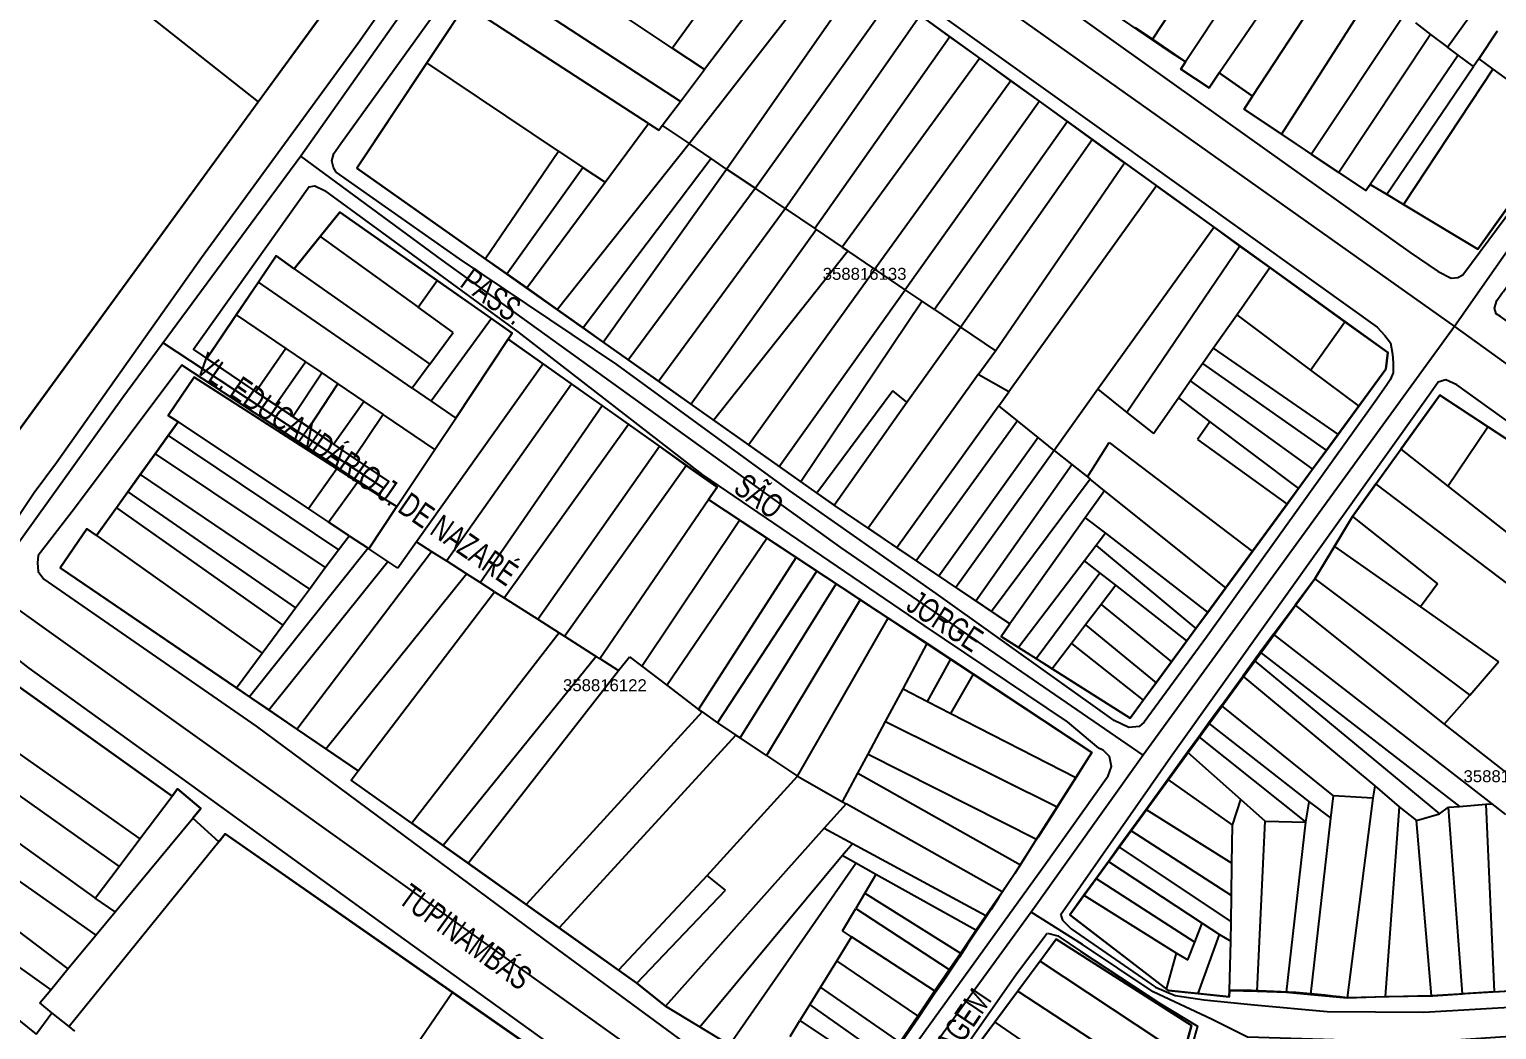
# Model space of a CAD drawing. Extents: x 201512 to 203323, y 4836571 to 4838029.
# Drawn here: x 202364.9 to 202609.8, y 4837083.2 to 4837250.2 of the extents above; entities that cross this region are included whole.
import ezdxf

# ---------------------------------------------------------------- set-up
doc = ezdxf.new("R2010")
doc.units = 0
doc.header["$LTSCALE"] = 1.5
doc.header["$MEASUREMENT"] = 0
for name, color, linetype in [('CD-MALHA-LOTES', 40, 'CONTINUOUS'), ('CD_TXT_QUADRA', 7, 'CONTINUOUS'), ('RU-QUADRAS', 6, 'CONTINUOUS'), ('SV-EIXO-RUA-N-PAV', 6, 'CONTINUOUS'), ('SV-EIXO-RUA-PAV', 20, 'CONTINUOUS'), ('SV-RUA-NAO-PAV-S-GUIA-C-GUIA', 7, 'CONTINUOUS'), ('SV-RUA-PAVIM-S-GUIA-C-GUIA', 7, 'CONTINUOUS'), ('SV-TXT-RUA-N-PAV-S-GUIA-C-GUIA', 7, 'CONTINUOUS'), ('SV-TXT-RUA-PAV-S-GUIA-C-GUIA', 7, 'CONTINUOUS')]:
    doc.layers.add(name, color=color, linetype=linetype)
doc.styles.add('3588-16-2D_TXT$0$ARIAL', font='arial.ttf')
doc.styles.add('ARIAL', font='arial.ttf')
doc.styles.add('MONOTXT', font='arial.ttf', dxfattribs={"height": 0.2})

msp = doc.modelspace()

# ---------------------------------------------------------------- linework, layer by layer
at = {"layer": 'CD-MALHA-LOTES', "linetype": 'Continuous'}
for p, q in [((202331.46, 4837294.6), (202403.08, 4837238.1)), ((202403.08, 4837238.1), (202431.97, 4837277.74)), ((202569.9, 4837275.35), (202552.31, 4837248.55)), ((202472.18, 4837247.05), (202444.97, 4837265.26)), ((202494.74, 4837266.15), (202477.57, 4837243.47)), ((202572.69, 4837267.2), (202557.82, 4837244.75)), ((202569.04, 4837239.06), (202586.28, 4837265.42)), ((202601.55, 4837247.25), (202614.86, 4837265.74)), ((202474.99, 4837231.12), (202499.54, 4837262.67)), ((202563.47, 4837242.96), (202577.78, 4837263.84)), ((202473.53, 4837238.13), (202441.06, 4837259.37)), ((202481.26, 4837226.87), (202504.01, 4837259.45)), ((202486, 4837223.67), (202508.98, 4837255.86)), ((202589.11, 4837256.63), (202573.83, 4837232.71)), ((202437.67, 4837254.27), (202431.23, 4837244.58)), ((202468.23, 4837234.5), (202437.67, 4837254.27)), ((202472.18, 4837247.05), (202476.57, 4837253.11)), ((202578.82, 4837229.37), (202594.31, 4837252.68)), ((202491.03, 4837220.27), (202513.58, 4837252.54)), ((202518.52, 4837248.97), (202513.58, 4837252.54)), ((202549.41, 4837250.53), (202552.31, 4837248.55)), ((202596.21, 4837251.27), (202598.7, 4837249.35)), ((202518.52, 4837248.97), (202495.95, 4837216.95)), ((202523.51, 4837245.37), (202518.52, 4837248.97)), ((202552.31, 4837248.55), (202557.82, 4837244.75)), ((202598.7, 4837249.35), (202583.43, 4837226.28)), ((202598.7, 4837249.35), (202601.55, 4837247.25)), ((202609.87, 4837249.87), (202606.76, 4837245.27)), ((202477.57, 4837243.47), (202472.18, 4837247.05)), ((202523.51, 4837245.37), (202500.51, 4837213.86)), ((202528.7, 4837241.63), (202523.51, 4837245.37)), ((202603.33, 4837245.87), (202588.64, 4837224.32)), ((202603.33, 4837245.87), (202601.55, 4837247.25)), ((202605.88, 4837243.98), (202603.33, 4837245.87)), ((202606.76, 4837245.27), (202605.88, 4837243.98)), ((202606.76, 4837245.27), (202609.12, 4837243.56)), ((202431.23, 4837244.58), (202419.57, 4837227.03)), ((202453.2, 4837229.88), (202431.23, 4837244.58)), ((202473.53, 4837238.13), (202477.57, 4837243.47)), ((202557.82, 4837244.75), (202557.03, 4837243.55)), ((202557.03, 4837243.55), (202561.76, 4837240.46)), ((202561.76, 4837240.46), (202563.47, 4837242.96)), ((202563.47, 4837242.96), (202569.04, 4837239.06)), ((202591.43, 4837222.68), (202605.88, 4837243.98)), ((202609.12, 4837243.56), (202594.22, 4837220.96)), ((202609.12, 4837243.56), (202621.58, 4837234.5)), ((202528.7, 4837241.63), (202506.01, 4837210.14)), ((202533.47, 4837238.18), (202528.7, 4837241.63)), ((202353.57, 4837170.18), (202403.08, 4837238.1)), ((202470.52, 4837234.16), (202473.53, 4837238.13)), ((202533.47, 4837238.18), (202511.05, 4837206.73)), ((202538.13, 4837234.82), (202533.47, 4837238.18)), ((202569.04, 4837239.06), (202567.61, 4837236.88)), ((202567.61, 4837236.88), (202573.83, 4837232.71)), ((202460.98, 4837224.7), (202468.23, 4837234.5)), ((202468.23, 4837234.5), (202469.94, 4837233.39)), ((202469.94, 4837233.39), (202470.52, 4837234.16)), ((202470.52, 4837234.16), (202474.99, 4837231.12)), ((202538.13, 4837234.82), (202515.96, 4837203.41)), ((202542.27, 4837231.83), (202538.13, 4837234.82)), ((202606.62, 4837213.48), (202621.58, 4837234.5)), ((202452.97, 4837203.44), (202474.99, 4837231.12)), ((202478.69, 4837228.61), (202474.99, 4837231.12)), ((202520.31, 4837200.47), (202542.27, 4837231.83)), ((202547.68, 4837227.93), (202542.27, 4837231.83)), ((202573.83, 4837232.71), (202578.82, 4837229.37)), ((202440.96, 4837211.91), (202453.2, 4837229.88)), ((202453.2, 4837229.88), (202457.27, 4837227.16)), ((202478.69, 4837228.61), (202457.29, 4837200.36)), ((202481.26, 4837226.87), (202478.69, 4837228.61)), ((202578.82, 4837229.37), (202583.43, 4837226.28)), ((202419.57, 4837227.03), (202440.96, 4837211.91)), ((202444.56, 4837209.36), (202457.27, 4837227.16)), ((202457.27, 4837227.16), (202460.98, 4837224.7)), ((202460.66, 4837197.97), (202481.26, 4837226.87)), ((202486, 4837223.67), (202481.26, 4837226.87)), ((202526.12, 4837196.54), (202547.68, 4837227.93)), ((202547.68, 4837227.93), (202553.02, 4837224.07)), ((202583.43, 4837226.28), (202587.93, 4837223.28)), ((202447.89, 4837207.02), (202460.98, 4837224.7)), ((202464.84, 4837195.03), (202486, 4837223.67)), ((202491.03, 4837220.27), (202486, 4837223.67)), ((202553.02, 4837224.07), (202528.36, 4837189.7)), ((202562.61, 4837217.15), (202553.02, 4837224.07)), ((202587.93, 4837223.28), (202588.64, 4837224.32)), ((202588.64, 4837224.32), (202591.43, 4837222.68)), ((202591.43, 4837222.68), (202594.22, 4837220.96)), ((202594.22, 4837220.96), (202606.62, 4837213.48)), ((202416.71, 4837219.68), (202413.41, 4837215.61)), ((202432.96, 4837208.28), (202416.71, 4837219.68)), ((202469.86, 4837191.47), (202491.03, 4837220.27)), ((202491.03, 4837220.27), (202495.95, 4837216.95)), ((202475.29, 4837187.63), (202496.18, 4837216.79)), ((202495.95, 4837216.95), (202496.18, 4837216.79)), ((202496.18, 4837216.79), (202500.51, 4837213.86)), ((202562.61, 4837217.15), (202543.23, 4837190.12)), ((202566.92, 4837214.01), (202562.61, 4837217.15)), ((202413.41, 4837215.61), (202409.09, 4837210.24)), ((202413.41, 4837215.61), (202429.8, 4837203.79)), ((202500.51, 4837213.86), (202501.49, 4837213.2)), ((202566.92, 4837214.01), (202548.07, 4837186.23)), ((202571.91, 4837210.44), (202566.92, 4837214.01)), ((202406.07, 4837212.37), (202403.12, 4837208)), ((202409.09, 4837210.24), (202406.07, 4837212.37)), ((202440.96, 4837211.91), (202444.56, 4837209.36)), ((202479.09, 4837184.97), (202501.49, 4837213.2)), ((202506.01, 4837210.14), (202501.49, 4837213.2)), ((202409.09, 4837210.24), (202431.72, 4837194.29)), ((202444.56, 4837209.36), (202447.89, 4837207.02)), ((202484.89, 4837180.84), (202506.01, 4837210.14)), ((202511.05, 4837206.73), (202506.01, 4837210.14)), ((202566.4, 4837202.54), (202571.91, 4837210.44)), ((202584.44, 4837201.39), (202571.91, 4837210.44)), ((202403.12, 4837208), (202399.42, 4837202.53)), ((202428.8, 4837190.3), (202403.12, 4837208)), ((202429.8, 4837203.79), (202432.96, 4837208.28)), ((202442.01, 4837201.94), (202432.96, 4837208.28)), ((202447.89, 4837207.02), (202452.97, 4837203.44)), ((202490.01, 4837177.22), (202511.05, 4837206.73)), ((202513.87, 4837204.82), (202511.05, 4837206.73)), ((202435.6, 4837199.6), (202429.8, 4837203.79)), ((202513.87, 4837204.82), (202493.64, 4837174.65)), ((202515.96, 4837203.41), (202513.87, 4837204.82)), ((202399.42, 4837202.53), (202394.5, 4837195.25)), ((202399.42, 4837202.53), (202407.7, 4837196.91)), ((202442.01, 4837201.94), (202431.97, 4837188.12)), ((202445.49, 4837199.5), (202442.01, 4837201.94)), ((202452.97, 4837203.44), (202457.29, 4837200.36)), ((202515.96, 4837203.41), (202520.31, 4837200.47)), ((202562.47, 4837196.98), (202566.4, 4837202.54)), ((202566.4, 4837202.54), (202578.7, 4837193.31)), ((202578.7, 4837193.31), (202584.44, 4837201.39)), ((202591.6, 4837196.22), (202584.44, 4837201.39)), ((202431.72, 4837194.29), (202435.6, 4837199.6)), ((202444.82, 4837198.5), (202445.49, 4837199.5)), ((202457.29, 4837200.36), (202460.66, 4837197.97)), ((202511.35, 4837187.98), (202520.31, 4837200.47)), ((202520.31, 4837200.47), (202526.12, 4837196.54)), ((202407.7, 4837196.91), (202402.71, 4837189.69)), ((202407.7, 4837196.91), (202410.95, 4837194.7)), ((202436.05, 4837185.31), (202444.82, 4837198.5)), ((202450.62, 4837194.38), (202444.82, 4837198.5)), ((202460.66, 4837197.97), (202464.84, 4837195.03)), ((202523.24, 4837192.6), (202526.12, 4837196.54)), ((202560.67, 4837194.41), (202562.47, 4837196.98)), ((202562.47, 4837196.98), (202583.3, 4837182.57)), ((202394.5, 4837195.25), (202402.71, 4837189.69)), ((202405.95, 4837187.5), (202410.95, 4837194.7)), ((202410.95, 4837194.7), (202413.69, 4837192.84)), ((202431.72, 4837194.29), (202428.8, 4837190.3)), ((202450.62, 4837194.38), (202429.48, 4837164.64)), ((202455.36, 4837191.02), (202450.62, 4837194.38)), ((202464.84, 4837195.03), (202469.86, 4837191.47)), ((202558.64, 4837191.53), (202560.67, 4837194.41)), ((202560.67, 4837194.41), (202581.34, 4837179.89)), ((202591.28, 4837193.46), (202591.6, 4837196.22)), ((202392.39, 4837192.11), (202388.08, 4837185.75)), ((202416.2, 4837176.81), (202392.39, 4837192.11)), ((202408.85, 4837185.54), (202413.69, 4837192.84)), ((202413.69, 4837192.84), (202416.35, 4837191.04)), ((202469.86, 4837191.47), (202475.29, 4837187.63)), ((202523.24, 4837192.6), (202504.89, 4837166.91)), ((202528.36, 4837189.7), (202523.24, 4837192.6)), ((202556.64, 4837188.66), (202558.64, 4837191.53)), ((202558.64, 4837191.53), (202579.03, 4837176.75)), ((202578.7, 4837193.31), (202586.74, 4837187.27)), ((202586.74, 4837187.27), (202591.28, 4837193.46)), ((202402.71, 4837189.69), (202405.95, 4837187.5)), ((202411.57, 4837183.7), (202416.35, 4837191.04)), ((202416.35, 4837191.04), (202420.73, 4837188.06)), ((202428.8, 4837190.3), (202431.97, 4837188.12)), ((202434.49, 4837161.44), (202455.36, 4837191.02)), ((202460.5, 4837187.38), (202455.36, 4837191.02)), ((202508.97, 4837189.84), (202496.29, 4837172.78)), ((202511.35, 4837187.98), (202508.97, 4837189.84)), ((202526.69, 4837187.34), (202528.36, 4837189.7)), ((202543.23, 4837190.12), (202535.93, 4837179.91)), ((202543.23, 4837190.12), (202548.07, 4837186.23)), ((202600.27, 4837189.1), (202593.78, 4837180.1)), ((202608.29, 4837183.82), (202600.27, 4837189.1)), ((202405.95, 4837187.5), (202408.85, 4837185.54)), ((202415.64, 4837180.94), (202420.73, 4837188.06)), ((202420.73, 4837188.06), (202423.91, 4837185.9)), ((202431.97, 4837188.12), (202436.05, 4837185.31)), ((202440.1, 4837157.85), (202460.5, 4837187.38)), ((202464.87, 4837184.27), (202460.5, 4837187.38)), ((202475.29, 4837187.63), (202479.09, 4837184.97)), ((202499.18, 4837170.74), (202511.35, 4837187.98)), ((202526.69, 4837187.34), (202509.68, 4837163.66)), ((202529.79, 4837184.85), (202526.69, 4837187.34)), ((202552.48, 4837182.73), (202556.64, 4837188.66)), ((202556.64, 4837188.66), (202561.92, 4837184.69)), ((202583.3, 4837182.57), (202586.74, 4837187.27)), ((202389.73, 4837184.65), (202388.07, 4837182.38)), ((202388.08, 4837185.75), (202389.73, 4837184.65)), ((202389.73, 4837184.65), (202411.5, 4837170.15)), ((202408.85, 4837185.54), (202411.57, 4837183.7)), ((202423.91, 4837185.9), (202419.06, 4837178.63)), ((202432.55, 4837180.03), (202423.91, 4837185.9)), ((202432.55, 4837180.03), (202436.05, 4837185.31)), ((202444.13, 4837155.29), (202464.87, 4837184.27)), ((202470.04, 4837180.61), (202464.87, 4837184.27)), ((202479.09, 4837184.97), (202484.89, 4837180.84)), ((202529.79, 4837184.85), (202512.91, 4837161.48)), ((202533.24, 4837182.08), (202529.79, 4837184.85)), ((202548.07, 4837186.23), (202552.48, 4837182.73)), ((202561.92, 4837184.69), (202559.81, 4837181.73)), ((202561.92, 4837184.69), (202576.7, 4837173.56)), ((202388.07, 4837182.38), (202385.89, 4837179.33)), ((202388.07, 4837182.38), (202416.49, 4837163.32)), ((202411.57, 4837183.7), (202415.64, 4837180.94)), ((202533.24, 4837182.08), (202516.69, 4837158.93)), ((202535.93, 4837179.91), (202533.24, 4837182.08)), ((202559.81, 4837181.73), (202574.78, 4837170.94)), ((202581.34, 4837179.89), (202583.3, 4837182.57)), ((202601.59, 4837173.94), (202608.29, 4837183.82)), ((202621.57, 4837175.18), (202608.29, 4837183.82)), ((202385.89, 4837179.33), (202383.41, 4837175.87)), ((202385.89, 4837179.33), (202414.28, 4837160.33)), ((202415.64, 4837180.94), (202419.06, 4837178.63)), ((202426.23, 4837170.53), (202432.55, 4837180.03)), ((202449.73, 4837151.73), (202470.04, 4837180.61)), ((202474.53, 4837177.41), (202470.04, 4837180.61)), ((202484.89, 4837180.84), (202490.01, 4837177.22)), ((202535.93, 4837179.91), (202519.51, 4837157.03)), ((202535.93, 4837179.91), (202538.88, 4837177.55)), ((202541.46, 4837175.48), (202545.11, 4837181.24)), ((202545.11, 4837181.24), (202569, 4837163.05)), ((202579.03, 4837176.75), (202581.34, 4837179.89)), ((202589.62, 4837174.32), (202593.78, 4837180.1)), ((202593.78, 4837180.1), (202601.59, 4837173.94)), ((202416.2, 4837176.81), (202411.5, 4837170.15)), ((202419.65, 4837174.59), (202416.2, 4837176.81)), ((202419.06, 4837178.63), (202424.88, 4837174.69)), ((202454.21, 4837148.88), (202474.53, 4837177.41)), ((202479.66, 4837173.78), (202474.53, 4837177.41)), ((202490.01, 4837177.22), (202493.64, 4837174.65)), ((202522.82, 4837154.8), (202538.88, 4837177.55)), ((202538.88, 4837177.55), (202541.46, 4837175.48)), ((202576.7, 4837173.56), (202579.03, 4837176.75)), ((202383.41, 4837175.87), (202381.33, 4837172.97)), ((202383.41, 4837175.87), (202411.62, 4837156.72)), ((202414.84, 4837167.93), (202419.65, 4837174.59)), ((202423.14, 4837172.44), (202419.65, 4837174.59)), ((202424.88, 4837174.69), (202423.14, 4837172.44)), ((202493.64, 4837174.65), (202496.29, 4837172.78)), ((202541.94, 4837175.09), (202525.48, 4837153)), ((202541.46, 4837175.48), (202541.94, 4837175.09)), ((202544.3, 4837173.14), (202541.94, 4837175.09)), ((202589.62, 4837174.32), (202585.68, 4837168.86)), ((202617.48, 4837153.13), (202589.62, 4837174.32)), ((202381.33, 4837172.97), (202379.43, 4837170.32)), ((202381.33, 4837172.97), (202409.33, 4837153.63)), ((202423.14, 4837172.44), (202426.23, 4837170.53)), ((202478.23, 4837171.68), (202479.66, 4837173.78)), ((202496.29, 4837172.78), (202499.18, 4837170.74)), ((202544.3, 4837173.14), (202541.11, 4837168.65)), ((202564.54, 4837156.94), (202544.3, 4837173.14)), ((202574.78, 4837170.94), (202576.7, 4837173.56)), ((202601.59, 4837173.94), (202613, 4837164.96)), ((202379.43, 4837170.32), (202376.1, 4837165.67)), ((202379.43, 4837170.32), (202407.18, 4837150.71)), ((202411.5, 4837170.15), (202414.84, 4837167.93)), ((202421.54, 4837163.47), (202426.23, 4837170.53)), ((202460.07, 4837145.14), (202478.23, 4837171.68)), ((202483.42, 4837168.25), (202478.23, 4837171.68)), ((202504.89, 4837166.91), (202499.18, 4837170.74)), ((202569, 4837163.05), (202574.78, 4837170.94)), ((202418.27, 4837165.65), (202414.84, 4837167.93)), ((202467.13, 4837143.86), (202483.42, 4837168.25)), ((202487.98, 4837165.25), (202483.42, 4837168.25)), ((202504.89, 4837166.91), (202509.68, 4837163.66)), ((202541.11, 4837168.65), (202528.53, 4837150.94)), ((202541.11, 4837168.65), (202544.46, 4837166.09)), ((202585.68, 4837168.86), (202582.72, 4837163.85)), ((202585.68, 4837168.86), (202599.91, 4837157.65)), ((202374.46, 4837166.8), (202370.01, 4837160.32)), ((202376.1, 4837165.67), (202374.46, 4837166.8)), ((202376.1, 4837165.67), (202403.72, 4837146.03)), ((202416.49, 4837163.32), (202418.27, 4837165.65)), ((202418.27, 4837165.65), (202421.41, 4837163.56)), ((202429.48, 4837164.64), (202426.4, 4837160.23)), ((202429.48, 4837164.64), (202432.03, 4837163.02)), ((202471.3, 4837140.7), (202487.98, 4837165.25)), ((202492.88, 4837162.01), (202487.98, 4837165.25)), ((202544.46, 4837166.09), (202542.91, 4837164.02)), ((202544.46, 4837166.09), (202561.54, 4837152.85)), ((202421.41, 4837163.56), (202401.64, 4837138.75)), ((202409.55, 4837133.35), (202432.03, 4837163.02)), ((202414.28, 4837160.33), (202416.49, 4837163.32)), ((202421.54, 4837163.47), (202421.41, 4837163.56)), ((202424.69, 4837161.37), (202421.54, 4837163.47)), ((202432.03, 4837163.02), (202434.49, 4837161.44)), ((202476.58, 4837136.65), (202492.88, 4837162.01)), ((202496.33, 4837159.74), (202492.88, 4837162.01)), ((202509.68, 4837163.66), (202512.91, 4837161.48)), ((202542.91, 4837164.02), (202540.97, 4837161.48)), ((202542.91, 4837164.02), (202559.58, 4837150.18)), ((202564.54, 4837156.94), (202569, 4837163.05)), ((202582.72, 4837163.85), (202579.41, 4837158.44)), ((202582.72, 4837163.85), (202597.06, 4837153.77)), ((202370.01, 4837160.32), (202399.45, 4837140.24)), ((202404.83, 4837136.57), (202424.69, 4837161.37)), ((202411.62, 4837156.72), (202414.28, 4837160.33)), ((202426.4, 4837160.23), (202424.69, 4837161.37)), ((202437.86, 4837159.28), (202434.49, 4837161.44)), ((202479.75, 4837134.43), (202496.33, 4837159.74)), ((202499.51, 4837157.65), (202496.33, 4837159.74)), ((202512.91, 4837161.48), (202516.69, 4837158.93)), ((202540.97, 4837161.48), (202529.98, 4837146.98)), ((202543.51, 4837159.49), (202540.97, 4837161.48)), ((202414.39, 4837130.06), (202437.86, 4837159.28)), ((202440.1, 4837157.85), (202437.86, 4837159.28)), ((202442.53, 4837156.29), (202440.1, 4837157.85)), ((202483.52, 4837131.9), (202499.51, 4837157.65)), ((202503.55, 4837154.98), (202499.51, 4837157.65)), ((202516.69, 4837158.93), (202519.51, 4837157.03)), ((202532.9, 4837145.16), (202543.51, 4837159.49)), ((202546.19, 4837157.4), (202543.51, 4837159.49)), ((202546.19, 4837157.4), (202543.76, 4837154.19)), ((202558.07, 4837148.13), (202546.19, 4837157.4)), ((202579.41, 4837158.44), (202576.12, 4837154.04)), ((202579.41, 4837158.44), (202605.28, 4837139.06)), ((202599.91, 4837157.65), (202597.06, 4837153.77)), ((202409.33, 4837153.63), (202411.62, 4837156.72)), ((202419.74, 4837126.41), (202442.53, 4837156.29)), ((202442.53, 4837156.29), (202444.13, 4837155.29)), ((202444.13, 4837155.29), (202449.73, 4837151.73)), ((202503.55, 4837154.98), (202487.9, 4837128.96)), ((202508.24, 4837151.89), (202503.55, 4837154.98)), ((202519.51, 4837157.03), (202522.82, 4837154.8)), ((202522.82, 4837154.8), (202525.48, 4837153)), ((202561.54, 4837152.85), (202564.54, 4837156.94)), ((202407.18, 4837150.71), (202409.33, 4837153.63)), ((202525.48, 4837153), (202528.53, 4837150.94)), ((202543.76, 4837154.19), (202541.17, 4837150.77)), ((202543.76, 4837154.19), (202555.49, 4837144.61)), ((202559.58, 4837150.18), (202561.54, 4837152.85)), ((202572.53, 4837149.21), (202576.12, 4837154.04)), ((202576.12, 4837154.04), (202600.98, 4837134.2)), ((202597.06, 4837153.77), (202610.09, 4837144.6)), ((202403.72, 4837146.03), (202407.18, 4837150.71)), ((202449.73, 4837151.73), (202453.31, 4837149.45)), ((202493.08, 4837125.52), (202508.24, 4837151.89)), ((202514.72, 4837147.64), (202508.24, 4837151.89)), ((202528.53, 4837150.94), (202527.05, 4837148.86)), ((202541.17, 4837150.77), (202538.81, 4837147.66)), ((202541.17, 4837150.77), (202552.93, 4837141.12)), ((202558.07, 4837148.13), (202559.58, 4837150.18)), ((202453.31, 4837149.45), (202428.72, 4837117.66)), ((202453.31, 4837149.45), (202454.21, 4837148.88)), ((202454.21, 4837148.88), (202459.49, 4837145.51)), ((202510.7, 4837140.1), (202514.72, 4837147.64)), ((202518.65, 4837145.03), (202514.72, 4837147.64)), ((202527.05, 4837148.86), (202529.98, 4837146.98)), ((202538.81, 4837147.66), (202535.57, 4837143.46)), ((202538.81, 4837147.66), (202550.78, 4837138.19)), ((202555.49, 4837144.61), (202558.07, 4837148.13)), ((202572.53, 4837149.21), (202570.29, 4837146.2)), ((202608.99, 4837120.92), (202572.53, 4837149.21)), ((202399.45, 4837140.24), (202403.72, 4837146.03)), ((202459.49, 4837145.51), (202433.94, 4837113.94)), ((202459.49, 4837145.51), (202460.07, 4837145.14)), ((202460.07, 4837145.14), (202463.23, 4837143.13)), ((202463.23, 4837143.13), (202465.03, 4837145.44)), ((202465.03, 4837145.44), (202467.13, 4837143.86)), ((202514.77, 4837137.99), (202518.65, 4837145.03)), ((202522.44, 4837142.56), (202518.65, 4837145.03)), ((202529.98, 4837146.98), (202532.9, 4837145.16)), ((202532.9, 4837145.16), (202535.57, 4837143.46)), ((202570.29, 4837146.2), (202569.29, 4837144.81)), ((202570.29, 4837146.2), (202603.54, 4837120.47)), ((202388.7, 4837122.2), (202357.93, 4837144.18)), ((202438.11, 4837110.98), (202463.23, 4837143.13)), ((202467.13, 4837143.86), (202471.3, 4837140.7)), ((202518.69, 4837135.98), (202522.44, 4837142.56)), ((202542.22, 4837129.49), (202522.44, 4837142.56)), ((202535.57, 4837143.46), (202548.58, 4837135.18)), ((202552.93, 4837141.12), (202555.49, 4837144.61)), ((202569.29, 4837144.81), (202567.38, 4837142.19)), ((202569.29, 4837144.81), (202600.22, 4837119.24)), ((202605.28, 4837139.06), (202610.09, 4837144.6)), ((202399.45, 4837140.24), (202401.64, 4837138.75)), ((202471.3, 4837140.7), (202476.58, 4837136.65)), ((202507.77, 4837134.62), (202510.7, 4837140.1)), ((202510.7, 4837140.1), (202514.77, 4837137.99)), ((202550.78, 4837138.19), (202552.93, 4837141.12)), ((202563.83, 4837137.3), (202567.38, 4837142.19)), ((202567.38, 4837142.19), (202589.45, 4837123.89)), ((202401.64, 4837138.75), (202404.83, 4837136.57)), ((202514.77, 4837137.99), (202518.69, 4837135.98)), ((202548.58, 4837135.18), (202550.78, 4837138.19)), ((202600.98, 4837134.2), (202605.28, 4837139.06)), ((202352.59, 4837136.7), (202383.34, 4837115.06)), ((202404.83, 4837136.57), (202409.55, 4837133.35)), ((202477.17, 4837136.27), (202447.8, 4837104.09)), ((202476.58, 4837136.65), (202477.17, 4837136.27)), ((202477.17, 4837136.27), (202479.75, 4837134.43)), ((202518.69, 4837135.98), (202539.55, 4837125.3)), ((202563.83, 4837137.3), (202561.69, 4837134.34)), ((202582.55, 4837122.21), (202563.83, 4837137.3)), ((202409.55, 4837133.35), (202414.39, 4837130.06)), ((202479.75, 4837134.43), (202482.81, 4837132.37)), ((202504.89, 4837129.21), (202507.77, 4837134.62)), ((202507.77, 4837134.62), (202536.4, 4837120.42)), ((202561.69, 4837134.34), (202560.06, 4837132.1)), ((202561.69, 4837134.34), (202578.45, 4837121.24)), ((202600.98, 4837134.2), (202614.8, 4837123.41)), ((202349.31, 4837132.1), (202379.86, 4837110.43)), ((202482.81, 4837132.37), (202453.32, 4837100.17)), ((202482.81, 4837132.37), (202483.52, 4837131.9)), ((202487.9, 4837128.96), (202483.52, 4837131.9)), ((202560.06, 4837132.1), (202558.17, 4837129.5)), ((202560.06, 4837132.1), (202577.94, 4837117.81)), ((202414.39, 4837130.06), (202419.74, 4837126.41)), ((202487.9, 4837128.96), (202493.08, 4837125.52)), ((202503.17, 4837126), (202504.89, 4837129.21)), ((202504.89, 4837129.21), (202532.99, 4837114.98)), ((202539.55, 4837125.3), (202542.22, 4837129.49)), ((202558.17, 4837129.5), (202554.87, 4837124.95)), ((202558.17, 4837129.5), (202567.06, 4837121.62)), ((202345.61, 4837126.9), (202375.9, 4837105.16)), ((202418.58, 4837124.86), (202419.74, 4837126.41)), ((202478.02, 4837108.96), (202493.08, 4837125.52)), ((202493.08, 4837125.52), (202500.61, 4837121.23)), ((202500.61, 4837121.23), (202503.17, 4837126)), ((202503.17, 4837126), (202530.27, 4837110.74)), ((202536.4, 4837120.42), (202539.55, 4837125.3)), ((202389.59, 4837123.38), (202388.7, 4837122.2)), ((202393.49, 4837120.13), (202389.59, 4837123.38)), ((202428.72, 4837117.66), (202418.58, 4837124.86)), ((202554.87, 4837124.95), (202551.25, 4837119.97)), ((202554.87, 4837124.95), (202565.65, 4837117.33)), ((202589.45, 4837123.89), (202589.1, 4837121.82)), ((202589.45, 4837123.89), (202593.49, 4837120.41)), ((202342.47, 4837122.51), (202375.97, 4837098.95)), ((202383.34, 4837115.06), (202388.7, 4837122.2)), ((202501.19, 4837120.9), (202497.52, 4837116.83)), ((202500.61, 4837121.23), (202501.19, 4837120.9)), ((202527.24, 4837106.23), (202501.19, 4837120.9)), ((202532.99, 4837114.98), (202536.4, 4837120.42)), ((202565.65, 4837117.33), (202567.06, 4837121.62)), ((202567.06, 4837121.62), (202571.14, 4837118.01)), ((202577.94, 4837117.81), (202578.45, 4837121.24)), ((202578.45, 4837121.24), (202582.11, 4837118.48)), ((202582.11, 4837118.48), (202582.55, 4837122.21)), ((202589.1, 4837121.82), (202582.55, 4837122.21)), ((202589.1, 4837121.82), (202584.82, 4837088.5)), ((202593.49, 4837120.41), (202591.17, 4837088.71)), ((202593.49, 4837120.41), (202596.4, 4837118.13)), ((202601.73, 4837120.33), (202603.54, 4837120.47)), ((202603.54, 4837120.47), (202607.94, 4837120.82)), ((202607.94, 4837120.82), (202608.99, 4837120.92)), ((202607.94, 4837120.82), (202609.36, 4837089.52)), ((202611.27, 4837119.14), (202608.99, 4837120.92)), ((202379.21, 4837102.85), (202392.15, 4837118.51)), ((202392.15, 4837118.51), (202393.49, 4837120.13)), ((202392.15, 4837118.51), (202396.54, 4837114.57)), ((202551.25, 4837119.97), (202548.73, 4837116.47)), ((202551.25, 4837119.97), (202565.56, 4837111.01)), ((202569.8, 4837089.61), (202571.14, 4837118.01)), ((202571.14, 4837118.01), (202577.94, 4837117.81)), ((202578.74, 4837089.06), (202582.11, 4837118.48)), ((202596.4, 4837118.13), (202600.22, 4837119.24)), ((202598.88, 4837088.86), (202596.4, 4837118.13)), ((202600.22, 4837119.24), (202601.73, 4837120.33)), ((202604.04, 4837089.18), (202601.73, 4837120.33)), ((202339.12, 4837117.79), (202371.29, 4837093.34)), ((202397.59, 4837115.87), (202396.54, 4837114.57)), ((202435.53, 4837089.38), (202397.59, 4837115.87)), ((202428.72, 4837117.66), (202433.94, 4837113.94)), ((202497.52, 4837116.83), (202471.06, 4837087.13)), ((202497.52, 4837116.83), (202502.28, 4837114.26)), ((202548.73, 4837116.47), (202546.73, 4837113.7)), ((202548.73, 4837116.47), (202565.49, 4837105.62)), ((202565.56, 4837111.01), (202565.65, 4837117.33)), ((202574.68, 4837089.48), (202577.94, 4837117.81)), ((202335.72, 4837113.04), (202368.46, 4837089.87)), ((202396.54, 4837114.57), (202371.55, 4837083.73)), ((202379.86, 4837110.43), (202383.34, 4837115.06)), ((202433.94, 4837113.94), (202438.11, 4837110.98)), ((202500.53, 4837112.26), (202502.28, 4837114.26)), ((202502.28, 4837114.26), (202524.54, 4837102.24)), ((202530.27, 4837110.74), (202532.99, 4837114.98)), ((202546.73, 4837113.7), (202544.97, 4837111.28)), ((202546.73, 4837113.7), (202565.43, 4837101.19)), ((202438.11, 4837110.98), (202447.8, 4837104.09)), ((202476.8, 4837083.65), (202500.53, 4837112.26)), ((202481.71, 4837080.66), (202502.79, 4837110.99)), ((202502.79, 4837110.99), (202500.53, 4837112.26)), ((202506.16, 4837109.11), (202502.79, 4837110.99)), ((202527.24, 4837106.23), (202530.27, 4837110.74)), ((202544.97, 4837111.28), (202542.91, 4837108.43)), ((202544.97, 4837111.28), (202560.61, 4837100.95)), ((202565.49, 4837105.62), (202565.56, 4837111.01)), ((202333.01, 4837109.24), (202366.01, 4837082.44)), ((202375.9, 4837105.16), (202379.86, 4837110.43)), ((202478.02, 4837108.96), (202463.19, 4837093.15)), ((202481.04, 4837106.47), (202478.02, 4837108.96)), ((202506.16, 4837109.11), (202504.31, 4837105.99)), ((202522.83, 4837099.78), (202506.16, 4837109.11)), ((202542.91, 4837108.43), (202540.89, 4837105.66)), ((202542.91, 4837108.43), (202559.37, 4837097.8)), ((202466.26, 4837090.97), (202481.04, 4837106.47)), ((202504.31, 4837105.99), (202502.79, 4837103.43)), ((202504.31, 4837105.99), (202520.26, 4837095.98)), ((202524.54, 4837102.24), (202527.24, 4837106.23)), ((202540.89, 4837105.66), (202538.54, 4837102.38)), ((202540.89, 4837105.66), (202556.31, 4837095.96)), ((202379.21, 4837102.85), (202375.9, 4837105.16)), ((202447.8, 4837104.09), (202453.32, 4837100.17)), ((202500.57, 4837099.71), (202502.79, 4837103.43)), ((202502.79, 4837103.43), (202518.38, 4837093.22)), ((202565.43, 4837101.19), (202565.49, 4837105.62)), ((202375.97, 4837098.95), (202379.21, 4837102.85)), ((202522.83, 4837099.78), (202524.54, 4837102.24)), ((202538.54, 4837102.38), (202554.69, 4837089.95)), ((202559.37, 4837097.8), (202560.61, 4837100.95)), ((202560.61, 4837100.95), (202563.49, 4837099.11)), ((202565.39, 4837097.96), (202565.43, 4837101.19)), ((202371.29, 4837093.34), (202375.97, 4837098.95)), ((202453.32, 4837100.17), (202463.19, 4837093.15)), ((202502.1, 4837098.69), (202499.63, 4837094.69)), ((202502.1, 4837098.69), (202500.57, 4837099.71)), ((202515.97, 4837089.66), (202502.1, 4837098.69)), ((202520.26, 4837095.98), (202522.83, 4837099.78)), ((202559.93, 4837089.22), (202563.49, 4837099.11)), ((202563.49, 4837099.11), (202565.39, 4837097.96)), ((202518.38, 4837093.22), (202520.26, 4837095.98)), ((202536.26, 4837098.28), (202533.56, 4837094.62)), ((202558.81, 4837083.88), (202536.26, 4837098.28)), ((202554.69, 4837089.95), (202556.31, 4837095.96)), ((202556.31, 4837095.96), (202558.2, 4837094.83)), ((202558.2, 4837094.83), (202559.37, 4837097.8)), ((202565.16, 4837089.73), (202565.39, 4837097.96)), ((202499.63, 4837094.69), (202496.91, 4837090.29)), ((202513.16, 4837085.52), (202499.63, 4837094.69)), ((202533.56, 4837094.62), (202529.84, 4837089.61)), ((202533.56, 4837094.62), (202557.43, 4837078.82)), ((202368.46, 4837089.87), (202371.29, 4837093.34)), ((202463.19, 4837093.15), (202466.26, 4837090.97)), ((202466.26, 4837090.97), (202471.06, 4837087.13)), ((202515.97, 4837089.66), (202518.38, 4837093.22)), ((202366.65, 4837087.68), (202368.46, 4837089.87)), ((202435.53, 4837089.38), (202413.11, 4837056.76)), ((202455.84, 4837075.26), (202435.53, 4837089.38)), ((202496.91, 4837090.29), (202495.13, 4837087.4)), ((202510.17, 4837081.11), (202496.91, 4837090.29)), ((202513.16, 4837085.52), (202515.97, 4837089.66)), ((202529.84, 4837089.61), (202526.02, 4837084.47)), ((202529.84, 4837089.61), (202555.76, 4837072.72)), ((202554.69, 4837089.95), (202554.98, 4837089.72)), ((202554.98, 4837089.72), (202559.93, 4837089.22)), ((202559.93, 4837089.22), (202565.14, 4837088.65)), ((202565.14, 4837088.65), (202565.16, 4837089.73)), ((202565.16, 4837089.73), (202569.8, 4837089.61)), ((202569.8, 4837089.61), (202574.68, 4837089.48)), ((202574.68, 4837089.48), (202578.74, 4837089.06)), ((202578.74, 4837089.06), (202584.82, 4837088.5)), ((202584.82, 4837088.5), (202591.17, 4837088.71)), ((202591.17, 4837088.71), (202598.88, 4837088.86)), ((202598.88, 4837088.86), (202599.1, 4837088.86)), ((202599.1, 4837088.86), (202604.04, 4837089.18)), ((202609.36, 4837089.52), (202604.04, 4837089.18)), ((202609.36, 4837089.52), (202614.65, 4837089.82)), ((202368.65, 4837086.02), (202366.65, 4837087.68)), ((202471.06, 4837087.13), (202476.8, 4837083.65)), ((202495.13, 4837087.4), (202493.49, 4837084.75)), ((202508.19, 4837078.18), (202495.13, 4837087.4)), ((202366.01, 4837082.44), (202368.65, 4837086.02)), ((202371.55, 4837083.73), (202368.65, 4837086.02)), ((202372.49, 4837082.96), (202371.55, 4837083.73)), ((202476.8, 4837083.65), (202481.71, 4837080.66)), ((202491.84, 4837082.08), (202493.49, 4837084.75)), ((202493.49, 4837084.75), (202506.65, 4837075.92)), ((202510.17, 4837081.11), (202513.16, 4837085.52)), ((202526.02, 4837084.47), (202522.89, 4837080.26)), ((202526.02, 4837084.47), (202553.81, 4837065.36)), ((202557.43, 4837078.82), (202558.81, 4837083.88))]:
    msp.add_line(p, q, dxfattribs=at)
for p in [(202403.08, 4837238.1), (202511.05, 4837206.73), (202541.11, 4837168.65)]:
    msp.add_point(p, dxfattribs=at)
at = {"layer": 'RU-QUADRAS', "color": 6, "linetype": 'Continuous'}
msp.add_lwpolyline([(202339.51, 4837377.37), (202369.71, 4837356.23), (202368.9, 4837354.86), (202405.53, 4837330.01), (202408.77, 4837326.93), (202409.82, 4837328.17), (202412.81, 4837326), (202412.29, 4837325.31), (202450.03, 4837299.2), (202437.97, 4837284.25), (202441.07, 4837281.52), (202435.51, 4837274.88), (202431.97, 4837277.74), (202353.57, 4837170.18)], dxfattribs=at)
for points in [[(202475.7, 4837304.18), (202486.6, 4837315.91), (202484.1, 4837317.87), (202503.21, 4837345.2), (202538.48, 4837318.34), (202543.21, 4837315.58), (202595.67, 4837279.75), (202633.92, 4837251.82), (202606.62, 4837213.48), (202588.64, 4837224.32), (202587.93, 4837223.28), (202567.61, 4837236.88), (202569.04, 4837239.06), (202563.47, 4837242.96), (202561.76, 4837240.46), (202557.03, 4837243.55), (202557.82, 4837244.75, -0.0177056733)], [(202370.01, 4837160.32), (202374.46, 4837166.8), (202376.1, 4837165.67), (202389.73, 4837184.65), (202388.08, 4837185.75), (202392.39, 4837192.11), (202423.14, 4837172.44), (202424.88, 4837174.69), (202394.5, 4837195.25), (202406.07, 4837212.37), (202409.09, 4837210.24), (202416.71, 4837219.68), (202445.49, 4837199.5), (202444.82, 4837198.5), (202479.66, 4837173.78), (202478.23, 4837171.68), (202542.22, 4837129.49, -0.0143177053), (202499.71, 4837065.69), (202486.5, 4837074.94), (202488.02, 4837076.83), (202471.06, 4837087.13), (202466.26, 4837090.97), (202418.58, 4837124.86), (202419.74, 4837126.41)], [(202538.54, 4837102.38), (202579.41, 4837158.44), (202585.68, 4837168.86), (202600.27, 4837189.1), (202631.11, 4837168.91), (202712.4, 4837108.57), (202712.67, 4837095.65), (202598.88, 4837088.85), (202584.82, 4837088.5, 0.0350609726), (202565.16, 4837089.73), (202565.14, 4837088.65), (202554.98, 4837089.72)]]:
    msp.add_lwpolyline(points, format="xyb", close=True, dxfattribs=at)
for points in [[(202419.57, 4837227.03), (202461.5, 4837290.13), (202591.6, 4837196.22), (202591.28, 4837193.46), (202548.58, 4837135.18), (202527.05, 4837148.86), (202528.53, 4837150.94), (202499.18, 4837170.74)], [(202315.34, 4837084.91), (202357.93, 4837144.18), (202388.7, 4837122.2), (202389.59, 4837123.38), (202393.49, 4837120.13), (202392.15, 4837118.51), (202396.54, 4837114.57), (202397.59, 4837115.87), (202489.36, 4837051.94), (202459.09, 4836999.44), (202444.45, 4837002.27), (202444.99, 4837003.58), (202433.24, 4837007.51), (202427.52, 4837011.08), (202428.4, 4837012.7), (202383.53, 4837039.93), (202379.13, 4837043.96), (202377.6, 4837042.03), (202354.28, 4837059.38), (202343.8, 4837065.55)]]:
    msp.add_lwpolyline(points, close=True, dxfattribs=at)
msp.add_lwpolyline([(202619, 4836976.25), (202576.95, 4836977.06), (202566.17, 4836979.75), (202566.17, 4836981.36), (202517.65, 4836990.79), (202518.74, 4836997.52), (202479.36, 4837010.86), (202481.73, 4837020.48), (202487.49, 4837031.4, -0.0332721789), (202504.22, 4837054.05), (202506.88, 4837052.58), (202522.89, 4837080.26), (202536.26, 4837098.28), (202558.81, 4837083.88), (202556.63, 4837075.81), (202576.66, 4837073.22), (202605.29, 4837073.47), (202605.33, 4837075.09), (202613.92, 4837075.32)], format="xyb", dxfattribs=at)
at = {"layer": 'SV-EIXO-RUA-N-PAV'}
for points in [[(202550.773542, 4837129.006133), (202500.330121, 4837163.708345), (202433.787735, 4837211.647483), (202410.222023, 4837229.037315)], [(202727.400483, 4837090.058501), (202674.057838, 4837087.020836), (202632.774172, 4837083.430952), (202597.174489, 4837081.037696), (202568.15626, 4837081.935167), (202562.17312, 4837084.926737), (202552.450518, 4837089.488881), (202540.633816, 4837097.416542), (202532.079333, 4837102.788829)]]:
    msp.add_lwpolyline(points, dxfattribs=at)
at = {"layer": 'SV-EIXO-RUA-PAV'}
for points in [[(202552.894905, 4837430.30586), (202543.089724, 4837412.943668), (202501.929881, 4837356.105157), (202499.078813, 4837351.954246), (202461.303966, 4837300.842525), (202437.007528, 4837267.099472), (202410.222023, 4837229.037315), (202380.482275, 4837188.751179), (202357.736595, 4837157.097363), (202318.4, 4837100.097004)], [(202318.4, 4837404.569877), (202339.091185, 4837389.370334), (202461.303966, 4837300.842525), (202602.742141, 4837200.605905), (202702.410644, 4837128.708811), (202725.244914, 4837113.897393)], [(202689.957046, 4837327.324036), (202638.802837, 4837252.663741), (202628.488097, 4837237.392035), (202602.742141, 4837200.605905), (202550.773542, 4837129.006133), (202532.079333, 4837102.788829), (202498.44507, 4837056.503147), (202485.176508, 4837036.137446)], [(202387.207907, 4837197.861872), (202424.046872, 4837173.618836)], [(202318.4, 4837186.207415), (202357.736595, 4837157.097363), (202498.44507, 4837056.503147)]]:
    msp.add_lwpolyline(points, dxfattribs=at)
at = {"layer": 'SV-RUA-NAO-PAV-S-GUIA-C-GUIA'}
for points in [[(202545.906699, 4837134.809062), (202516.249674, 4837155.98787), (202491.813164, 4837173.146675), (202462.906318, 4837194.23002), (202436.667886, 4837211.878049), (202416.094852, 4837226.359195)], [(202411.611294, 4837223.880647), (202412.509671, 4837224.08623), (202414.163395, 4837223.29596), (202446.383146, 4837199.681661), (202477.255044, 4837175.809009), (202514.181218, 4837150.672741), (202538.0617, 4837134.611054), (202543.334487, 4837130.191184)], [(202537.047824, 4837102.289687), (202537.302286, 4837101.490866), (202538.759849, 4837100.049091), (202552.809033, 4837090.280313), (202556.115332, 4837088.899859), (202560.924167, 4837088.2015), (202569.279471, 4837087.333416), (202581.468332, 4837086.203441), (202597.610964, 4837086.101987), (202622.341083, 4837087.550437), (202650.011248, 4837088.852562), (202676.098582, 4837090.233305), (202702.726776, 4837091.746652), (202716.711641, 4837093.182742), (202721.25637, 4837093.710747), (202720.94332, 4837096.009915)], [(202534.815952, 4837099.324663), (202536.517927, 4837098.834828), (202540.330567, 4837096.306928), (202553.473908, 4837087.633131), (202559.842956, 4837083.770217), (202558.275385, 4837078.258055), (202566.374272, 4837077.757286), (202576.571478, 4837077.369385), (202587.267271, 4837077.184625), (202600.609945, 4837077.316179), (202613.79839, 4837078.197144), (202627.133023, 4837079.729307), (202641.317208, 4837081.266661), (202658.302214, 4837082.420942), (202678.884172, 4837083.797297), (202697.520318, 4837084.611503), (202711.158239, 4837085.545238), (202718.902142, 4837085.942721), (202722.054501, 4837085.261655)]]:
    msp.add_lwpolyline(points, dxfattribs=at)
at = {"layer": 'SV-RUA-PAVIM-S-GUIA-C-GUIA'}
for points in [[(202318.396521, 4837193.169133), (202354.366708, 4837166.904264), (202356.9751, 4837165.219404), (202358.427494, 4837164.678021), (202359.626287, 4837164.785393), (202360.970119, 4837165.744051), (202365.676841, 4837172.876147), (202369.446123, 4837177.901528), (202393.637716, 4837212.115346), (202419.818778, 4837247.992096), (202440.142289, 4837276.979835), (202452.365604, 4837293.637312), (202452.979219, 4837295.566966), (202453.022015, 4837296.817815), (202452.565361, 4837298.015588), (202451.609257, 4837299.160286), (202445.73449, 4837303.976666), (202418.185832, 4837323.517582), (202377.439266, 4837352.532337), (202341.808387, 4837378.376849), (202340.15294, 4837379.46725), (202338.75052, 4837380.008938), (202337.702222, 4837379.802439), (202318.39792, 4837354.324701)], [(202501.231448, 4837348.052133), (202494.5605, 4837338.791226), (202471.308644, 4837306.283948), (202470.821828, 4837304.029917), (202471.331902, 4837302.232188), (202472.086962, 4837301.286356), (202472.739778, 4837300.740086), (202491.259873, 4837286.946725), (202524.779512, 4837263.240323), (202568.135906, 4837232.290599), (202595.333599, 4837212.947632), (202599.999524, 4837209.774641), (202602.154995, 4837208.637272), (202603.303814, 4837208.744339), (202604.100808, 4837209.19942), (202614.068842, 4837222.616601), (202632.807267, 4837249.143504), (202633.994288, 4837251.301767), (202633.337165, 4837252.598363)], [(202416.094852, 4837226.359195), (202415.640782, 4837227.106772), (202415.38431, 4837228.255745), (202415.67726, 4837229.458099), (202416.867152, 4837231.116145), (202454.894573, 4837284.023245)], [(202505.854149, 4837260.57348), (202546.551316, 4837231.458376), (202589.80805, 4837200.45802), (202590.411466, 4837199.811402), (202591.115404, 4837199.065351), (202592.021821, 4837197.870326), (202592.382548, 4837195.971638), (202592.462812, 4837194.542821), (202592.500297, 4837192.870901), (202592.005973, 4837191.700266), (202591.346094, 4837190.685067), (202589.479471, 4837188.050188), (202561.319276, 4837148.709724), (202550.955759, 4837134.539774), (202550.110515, 4837133.784256), (202548.362299, 4837133.623503), (202545.906699, 4837134.809062)], [(202711.53236, 4837220.610936), (202712.568, 4837205.610219), (202716.682422, 4837150.509478), (202718.137377, 4837132.109726), (202718.042311, 4837131.258746), (202717.39811, 4837130.304363), (202716.252736, 4837129.597036), (202715.105927, 4837129.139817), (202713.907134, 4837129.032444), (202712.45675, 4837129.223676), (202710.953234, 4837129.964841), (202707.941895, 4837132.197496), (202660.167147, 4837166.721912), (202610.387711, 4837202.234548), (202609.685209, 4837202.730491), (202609.380199, 4837203.62905), (202609.772522, 4837204.932058), (202610.714556, 4837206.238425), (202610.913302, 4837206.439733), (202623.353889, 4837224.42416), (202630.443211, 4837234.384661)], [(202411.611294, 4837223.880647), (202392.299874, 4837196.739976), (202402.71, 4837189.69), (202405.95, 4837187.5), (202408.85, 4837185.54), (202411.57, 4837183.7), (202415.64, 4837180.94), (202419.06, 4837178.63), (202424.88, 4837174.69), (202423.2, 4837172.53), (202419.77, 4837174.78), (202416.35, 4837177.04), (202390.358717, 4837194.14763), (202372.438787, 4837170.216198), (202366.386797, 4837162.375553), (202366.244055, 4837161.124093), (202366.352329, 4837159.674074), (202367.309293, 4837158.379311), (202402.732525, 4837133.884164), (202452.118489, 4837097.268607), (202497.989644, 4837063.532935)], [(202720.94332, 4837096.009915), (202720.654401, 4837102.811344), (202720.337044, 4837105.860837), (202719.882113, 4837106.75848), (202718.677577, 4837107.651542), (202698.300704, 4837122.784191), (202668.092533, 4837144.209749), (202631.008112, 4837170.795731), (202603.106768, 4837190.834726), (202601.302835, 4837191.674103), (202600.005531, 4837191.316011), (202598.71684, 4837189.457267), (202555.337635, 4837128.613754), (202536.99785, 4837102.289381)], [(202318.395656, 4837093.550649), (202323.065031, 4837100.23178), (202339.920537, 4837123.945862), (202352.611279, 4837141.881794), (202355.830277, 4837147.00386), (202356.626123, 4837147.659028), (202357.673846, 4837147.965571), (202358.673893, 4837147.871635), (202360.227383, 4837147.130775), (202364.795657, 4837143.556999), (202390.339052, 4837125.104347), (202423.610834, 4837101.046265), (202470.481749, 4837067.266678), (202490.25061, 4837053.580995), (202490.856611, 4837052.484181), (202490.862067, 4837051.533768), (202488.867597, 4837048.675219), (202485.9072, 4837044.100015), (202483.77671, 4837040.885494)], [(202511.791866, 4837079.374672), (202534.103124, 4837110.325474), (202544.910374, 4837125.548629), (202545.501156, 4837127.102967), (202545.141578, 4837128.801568), (202544.086102, 4837129.845612), (202543.334487, 4837130.191184)], [(202491.435597, 4837038.681237), (202499.120925, 4837049.283154), (202511.118927, 4837066.01429), (202529.657457, 4837092.539971), (202534.765978, 4837099.324358)]]:
    msp.add_lwpolyline(points, dxfattribs=at)

# ---------------------------------------------------------------- texts
at = {"layer": 'CD_TXT_QUADRA', "color": 7, "linetype": 'Continuous', "style": 'MONOTXT'}
for s, p in [('358816133', (202497.29, 4837208.38)), ('358816122', (202453.95, 4837139.7)), ('358816151', (202604.23, 4837124.51))]:
    msp.add_text(s, height=2, dxfattribs=at).set_placement(p)
at = {"layer": 'SV-TXT-RUA-N-PAV-S-GUIA-C-GUIA', "style": 'ARIAL', "width": 0.7}
for s, rotation, p in [('PASS.', 324, (202436.539532, 4837207.406577)), ('SÃO', 324, (202482.176065, 4837173.087168)), ('JORGE', 327, (202510.974925, 4837153.397212))]:
    msp.add_text(s, height=4, rotation=rotation, dxfattribs=at).set_placement(p)
at = {"layer": 'SV-TXT-RUA-PAV-S-GUIA-C-GUIA', "width": 0.7}
for s, rotation, style, p in [('VL. EDUCANDÁRIO J. DE NAZARÉ', 325.38179247, '3588-16-2D_TXT$0$ARIAL', (202392.329537, 4837193.141478)), ('TUPINAMBÁS', 324, 'ARIAL', (202426.234508, 4837104.540359)), ('PASSAGEM', 56, 'ARIAL', (202513.367163, 4837070.036932))]:
    msp.add_text(s, height=4, rotation=rotation, dxfattribs=dict(at, style=style)).set_placement(p)

doc.saveas('drawing.dxf')
